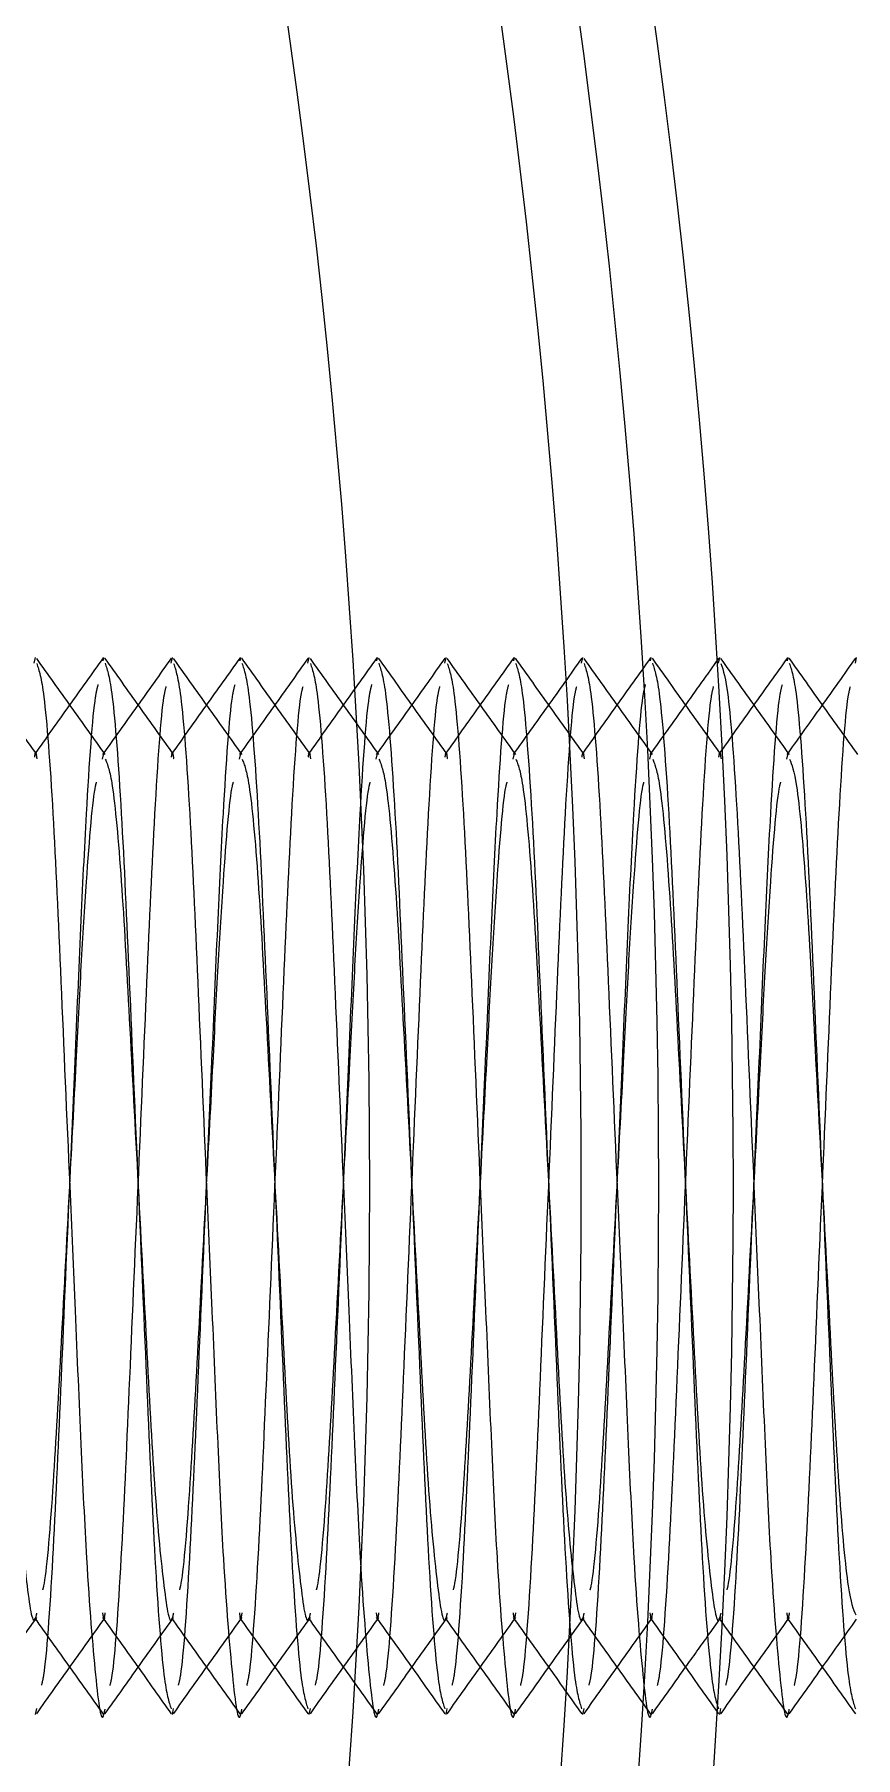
# Model space of a CAD drawing. Header units: metres. Extents: x 0 to 63075, y 0 to 44550.
# Drawn here: x 35808.79 to 35820.79, y 35937.91 to 35963.1 of the extents above; entities that cross this region are included whole.
import ezdxf

# ---------------------------------------------------------------- set-up
doc = ezdxf.new("R2010")
doc.units = ezdxf.units.M
doc.header["$LTSCALE"] = 75
doc.linetypes.add('HIDDEN2', pattern=[4.7625, 3.175, -1.5875])
for name, color, linetype in [('SDM', 7, 'Continuous'), ('SL4', 4, 'Continuous'), ('ST1', 7, 'HIDDEN2')]:
    doc.layers.add(name, color=color, linetype=linetype)

# ---------------------------------------------------------------- blocks, each defined once
blk = doc.blocks.new('A$C6e6623c1')
at = {"layer": 'SL4'}
for p, q in [((337.552, 1631.065), (337.388, 1630.834)), ((337.551, 1630.993), (337.569, 1631.077)), ((339.551, 1630.993), (339.569, 1631.077)), ((337.428, 1616.817), (337.569, 1617.016))]:
    blk.add_line(p, q, dxfattribs=at)
for radius in [125, 123.91, 122.777, 119.686]:
    blk.add_circle((212.763, 1623.35), radius, dxfattribs=at)
for points, knots in [([(338.588, 1629.657), (338.421, 1629.892), (338.087, 1630.36), (337.753, 1630.83), (337.586, 1631.064)], [0, 0, 0, 0, 0.49997, 1, 1, 1, 1]), ([(337.587, 1630.989), (337.621, 1630.887), (337.696, 1630.661), (337.825, 1628.939), (337.938, 1626.39), (338.051, 1623.752), (338.152, 1621.425), (338.232, 1619.536), (338.325, 1617.566), (338.448, 1616.096), (338.533, 1615.429), (338.58, 1615.674), (338.586, 1615.704)], [0, 0, 0, 0, 0.105235, 0.232658, 0.35505, 0.481371, 0.557428, 0.64442, 0.730956, 0.858379, 0.982548, 1, 1, 1, 1]), ([(339.552, 1631.065), (339.385, 1630.831), (339.057, 1630.37), (338.729, 1629.91), (338.569, 1629.685)], [0, 0, 0, 0, 0.5101931, 1, 1, 1, 1]), ([(338.589, 1629.592), (338.622, 1629.509), (338.696, 1629.325), (338.825, 1627.922), (338.938, 1625.835), (339.069, 1623.35), (339.199, 1620.865), (339.312, 1618.776), (339.443, 1617.352), (339.52, 1617.166), (339.556, 1617.079)], [0, 0, 0, 0, 0.106972, 0.238781, 0.365377, 0.496042, 0.626708, 0.753304, 0.885113, 1, 1, 1, 1]), ([(337.556, 1617.035), (337.723, 1616.8), (338.057, 1616.331), (338.391, 1615.862), (338.559, 1615.627)], [0, 0, 0, 0, 0.499965, 1, 1, 1, 1]), ([(338.584, 1615.634), (338.752, 1615.869), (339.08, 1616.329), (339.408, 1616.79), (339.569, 1617.016)], [0, 0, 0, 0, 0.509687, 1, 1, 1, 1])]:
    blk.add_open_spline(points, degree=3, knots=knots, dxfattribs=at)
at = {"layer": 'ST1'}
for p, q in [((327.551, 1630.993), (327.569, 1631.077)), ((328.558, 1631.026), (328.569, 1631.077)), ((329.551, 1630.993), (329.569, 1631.077)), ((330.558, 1631.026), (330.569, 1631.077)), ((331.551, 1630.993), (331.569, 1631.077)), ((332.558, 1631.026), (332.569, 1631.077)), ((333.551, 1630.993), (333.569, 1631.077)), ((334.558, 1631.026), (334.569, 1631.077)), ((335.551, 1630.993), (335.569, 1631.077)), ((336.558, 1631.026), (336.569, 1631.077)), ((338.558, 1631.026), (338.569, 1631.077)), ((328.548, 1629.592), (328.569, 1629.671)), ((330.548, 1629.592), (330.569, 1629.671)), ((332.548, 1629.592), (332.569, 1629.671)), ((334.548, 1629.592), (334.569, 1629.671)), ((336.548, 1629.592), (336.569, 1629.671)), ((338.548, 1629.592), (338.569, 1629.671)), ((338.569, 1629.685), (338.549, 1629.657)), ((337.569, 1617.016), (337.588, 1617.043)), ((327.569, 1615.623), (327.587, 1615.711)), ((329.569, 1615.623), (329.587, 1615.711)), ((331.569, 1615.623), (331.587, 1615.711)), ((333.569, 1615.623), (333.587, 1615.711)), ((335.569, 1615.623), (335.587, 1615.711)), ((337.569, 1615.623), (337.587, 1615.711))]:
    blk.add_line(p, q, dxfattribs=at)
for points, knots in [([(327.588, 1629.657), (327.421, 1629.892), (327.086, 1630.362), (326.752, 1630.831), (326.584, 1631.066)], [0, 0, 0, 0, 0.499937, 1, 1, 1, 1]), ([(328.559, 1631.073), (328.391, 1630.838), (328.057, 1630.369), (327.723, 1629.9), (327.556, 1629.665)], [0, 0, 0, 0, 0.500035, 1, 1, 1, 1]), ([(328.588, 1629.657), (328.421, 1629.892), (328.087, 1630.36), (327.753, 1630.83), (327.586, 1631.064)], [0, 0, 0, 0, 0.49997, 1, 1, 1, 1]), ([(327.587, 1630.989), (327.621, 1630.887), (327.696, 1630.661), (327.825, 1628.939), (327.938, 1626.39), (328.051, 1623.752), (328.152, 1621.425), (328.232, 1619.536), (328.325, 1617.566), (328.448, 1616.096), (328.533, 1615.429), (328.58, 1615.674), (328.586, 1615.704)], [0, 0, 0, 0, 0.105235, 0.232658, 0.35505, 0.481371, 0.557428, 0.64442, 0.730956, 0.858379, 0.982548, 1, 1, 1, 1]), ([(329.552, 1631.065), (329.385, 1630.831), (329.051, 1630.361), (328.716, 1629.892), (328.549, 1629.657)], [0, 0, 0, 0, 0.50006, 1, 1, 1, 1]), ([(329.588, 1629.657), (329.421, 1629.892), (329.086, 1630.362), (328.752, 1630.831), (328.584, 1631.066)], [0, 0, 0, 0, 0.499937, 1, 1, 1, 1]), ([(328.586, 1630.996), (328.62, 1630.893), (328.695, 1630.666), (328.825, 1628.94), (328.938, 1626.388), (329.069, 1623.35), (329.199, 1620.312), (329.312, 1617.761), (329.442, 1616.036), (329.517, 1615.81), (329.551, 1615.707)], [0, 0, 0, 0, 0.110571, 0.242596, 0.369408, 0.50029, 0.631172, 0.757984, 0.890008, 1, 1, 1, 1]), ([(330.559, 1631.073), (330.391, 1630.838), (330.057, 1630.369), (329.723, 1629.9), (329.556, 1629.665)], [0, 0, 0, 0, 0.500035, 1, 1, 1, 1]), ([(330.588, 1629.657), (330.421, 1629.892), (330.087, 1630.36), (329.753, 1630.83), (329.586, 1631.064)], [0, 0, 0, 0, 0.49997, 1, 1, 1, 1]), ([(329.587, 1630.989), (329.621, 1630.887), (329.696, 1630.661), (329.825, 1628.939), (329.938, 1626.39), (330.051, 1623.752), (330.152, 1621.425), (330.232, 1619.536), (330.325, 1617.566), (330.448, 1616.096), (330.533, 1615.429), (330.58, 1615.674), (330.586, 1615.704)], [0, 0, 0, 0, 0.105235, 0.232658, 0.35505, 0.481371, 0.557428, 0.64442, 0.730956, 0.858379, 0.982548, 1, 1, 1, 1]), ([(331.552, 1631.065), (331.385, 1630.831), (331.051, 1630.361), (330.716, 1629.892), (330.549, 1629.657)], [0, 0, 0, 0, 0.50006, 1, 1, 1, 1]), ([(331.588, 1629.657), (331.421, 1629.892), (331.086, 1630.362), (330.752, 1630.831), (330.584, 1631.066)], [0, 0, 0, 0, 0.499937, 1, 1, 1, 1]), ([(330.586, 1630.996), (330.62, 1630.893), (330.695, 1630.666), (330.825, 1628.94), (330.938, 1626.388), (331.069, 1623.35), (331.199, 1620.312), (331.312, 1617.761), (331.442, 1616.036), (331.517, 1615.81), (331.551, 1615.707)], [0, 0, 0, 0, 0.110571, 0.242596, 0.369408, 0.50029, 0.631172, 0.757984, 0.890008, 1, 1, 1, 1]), ([(332.559, 1631.073), (332.391, 1630.838), (332.057, 1630.369), (331.723, 1629.9), (331.556, 1629.665)], [0, 0, 0, 0, 0.500035, 1, 1, 1, 1]), ([(332.588, 1629.657), (332.421, 1629.892), (332.087, 1630.36), (331.753, 1630.83), (331.586, 1631.064)], [0, 0, 0, 0, 0.49997, 1, 1, 1, 1]), ([(331.587, 1630.989), (331.621, 1630.887), (331.696, 1630.661), (331.825, 1628.939), (331.938, 1626.39), (332.051, 1623.752), (332.152, 1621.425), (332.232, 1619.536), (332.325, 1617.566), (332.448, 1616.096), (332.533, 1615.429), (332.58, 1615.674), (332.586, 1615.704)], [0, 0, 0, 0, 0.1052351, 0.2326582, 0.3550505, 0.4813706, 0.5574277, 0.6444204, 0.7309556, 0.8583788, 0.9825482, 1, 1, 1, 1]), ([(333.552, 1631.065), (333.385, 1630.831), (333.051, 1630.361), (332.716, 1629.892), (332.549, 1629.657)], [0, 0, 0, 0, 0.5000596, 1, 1, 1, 1]), ([(333.588, 1629.657), (333.421, 1629.892), (333.086, 1630.362), (332.752, 1630.831), (332.584, 1631.066)], [0, 0, 0, 0, 0.499937, 1, 1, 1, 1]), ([(332.586, 1630.996), (332.62, 1630.893), (332.695, 1630.666), (332.825, 1628.94), (332.938, 1626.388), (333.069, 1623.35), (333.199, 1620.312), (333.312, 1617.761), (333.442, 1616.036), (333.517, 1615.81), (333.551, 1615.707)], [0, 0, 0, 0, 0.110571, 0.242596, 0.369408, 0.50029, 0.631172, 0.757984, 0.890008, 1, 1, 1, 1]), ([(334.559, 1631.073), (334.391, 1630.838), (334.057, 1630.369), (333.723, 1629.9), (333.556, 1629.665)], [0, 0, 0, 0, 0.500035, 1, 1, 1, 1]), ([(334.588, 1629.657), (334.421, 1629.892), (334.087, 1630.36), (333.753, 1630.83), (333.586, 1631.064)], [0, 0, 0, 0, 0.49997, 1, 1, 1, 1]), ([(333.587, 1630.989), (333.621, 1630.887), (333.696, 1630.661), (333.825, 1628.939), (333.938, 1626.39), (334.051, 1623.752), (334.152, 1621.425), (334.232, 1619.536), (334.325, 1617.566), (334.448, 1616.096), (334.533, 1615.429), (334.58, 1615.674), (334.586, 1615.704)], [0, 0, 0, 0, 0.105235, 0.232658, 0.35505, 0.481371, 0.557428, 0.64442, 0.730956, 0.858379, 0.982548, 1, 1, 1, 1]), ([(335.552, 1631.065), (335.385, 1630.831), (335.051, 1630.361), (334.716, 1629.892), (334.549, 1629.657)], [0, 0, 0, 0, 0.50006, 1, 1, 1, 1]), ([(335.588, 1629.657), (335.421, 1629.892), (335.086, 1630.362), (334.752, 1630.831), (334.584, 1631.066)], [0, 0, 0, 0, 0.4999369, 1, 1, 1, 1]), ([(334.586, 1630.996), (334.62, 1630.893), (334.695, 1630.666), (334.825, 1628.94), (334.938, 1626.388), (335.069, 1623.35), (335.199, 1620.312), (335.312, 1617.761), (335.442, 1616.036), (335.517, 1615.81), (335.551, 1615.707)], [0, 0, 0, 0, 0.110571, 0.242596, 0.369408, 0.50029, 0.631172, 0.757984, 0.890008, 1, 1, 1, 1]), ([(336.559, 1631.073), (336.391, 1630.838), (336.057, 1630.369), (335.723, 1629.9), (335.556, 1629.665)], [0, 0, 0, 0, 0.500035, 1, 1, 1, 1]), ([(336.588, 1629.657), (336.421, 1629.892), (336.087, 1630.36), (335.753, 1630.83), (335.586, 1631.064)], [0, 0, 0, 0, 0.49997, 1, 1, 1, 1]), ([(335.587, 1630.989), (335.621, 1630.887), (335.696, 1630.661), (335.825, 1628.939), (335.938, 1626.39), (336.051, 1623.752), (336.152, 1621.425), (336.232, 1619.536), (336.325, 1617.566), (336.448, 1616.096), (336.533, 1615.429), (336.58, 1615.674), (336.586, 1615.704)], [0, 0, 0, 0, 0.105235, 0.232658, 0.35505, 0.481371, 0.557428, 0.64442, 0.730956, 0.858379, 0.982548, 1, 1, 1, 1]), ([(337.588, 1629.657), (337.421, 1629.892), (337.086, 1630.362), (336.752, 1630.831), (336.584, 1631.066)], [0, 0, 0, 0, 0.499937, 1, 1, 1, 1]), ([(336.586, 1630.996), (336.62, 1630.893), (336.695, 1630.666), (336.825, 1628.94), (336.938, 1626.388), (337.069, 1623.35), (337.199, 1620.312), (337.312, 1617.761), (337.442, 1616.036), (337.517, 1615.81), (337.551, 1615.707)], [0, 0, 0, 0, 0.110571, 0.242596, 0.369408, 0.50029, 0.631172, 0.757984, 0.890008, 1, 1, 1, 1]), ([(338.559, 1631.073), (338.391, 1630.838), (338.057, 1630.369), (337.723, 1629.9), (337.556, 1629.665)], [0, 0, 0, 0, 0.500035, 1, 1, 1, 1]), ([(339.588, 1629.657), (339.421, 1629.892), (339.086, 1630.362), (338.752, 1630.831), (338.584, 1631.066)], [0, 0, 0, 0, 0.499937, 1, 1, 1, 1]), ([(338.586, 1630.996), (338.62, 1630.893), (338.695, 1630.666), (338.825, 1628.94), (338.938, 1626.388), (339.069, 1623.35), (339.199, 1620.312), (339.312, 1617.761), (339.442, 1616.036), (339.517, 1615.81), (339.551, 1615.707)], [0, 0, 0, 0, 0.110571, 0.242596, 0.369408, 0.50029, 0.631172, 0.757984, 0.890008, 1, 1, 1, 1]), ([(327.659, 1616.054), (327.67, 1616.095), (327.722, 1616.3), (327.826, 1617.797), (327.938, 1620.3), (328.051, 1622.951), (328.152, 1625.272), (328.232, 1627.174), (328.325, 1629.086), (328.418, 1630.428), (328.473, 1630.634), (328.485, 1630.683)], [0, 0, 0, 0, 0.038658, 0.193158, 0.341558, 0.49472, 0.586939, 0.692417, 0.79734, 0.95184, 1, 1, 1, 1]), ([(328.658, 1616.047), (328.669, 1616.089), (328.721, 1616.295), (328.826, 1617.795), (328.938, 1620.303), (329.069, 1623.35), (329.199, 1626.397), (329.311, 1628.904), (329.416, 1630.403), (329.468, 1630.609), (329.479, 1630.651)], [0, 0, 0, 0, 0.040767, 0.196457, 0.346, 0.500342, 0.654684, 0.804227, 0.959916, 1, 1, 1, 1]), ([(329.659, 1616.054), (329.67, 1616.095), (329.722, 1616.3), (329.826, 1617.797), (329.938, 1620.3), (330.051, 1622.951), (330.152, 1625.272), (330.232, 1627.174), (330.325, 1629.086), (330.418, 1630.428), (330.473, 1630.634), (330.485, 1630.683)], [0, 0, 0, 0, 0.038658, 0.193158, 0.341558, 0.49472, 0.586939, 0.692417, 0.79734, 0.95184, 1, 1, 1, 1]), ([(330.658, 1616.047), (330.669, 1616.089), (330.721, 1616.295), (330.826, 1617.795), (330.938, 1620.303), (331.069, 1623.35), (331.199, 1626.397), (331.311, 1628.904), (331.416, 1630.403), (331.468, 1630.609), (331.479, 1630.651)], [0, 0, 0, 0, 0.040767, 0.196457, 0.346, 0.500342, 0.654684, 0.804227, 0.959916, 1, 1, 1, 1]), ([(331.659, 1616.054), (331.67, 1616.095), (331.722, 1616.3), (331.826, 1617.797), (331.938, 1620.3), (332.051, 1622.951), (332.152, 1625.272), (332.232, 1627.174), (332.325, 1629.086), (332.418, 1630.428), (332.473, 1630.634), (332.485, 1630.683)], [0, 0, 0, 0, 0.038658, 0.193158, 0.341558, 0.49472, 0.586939, 0.692417, 0.79734, 0.95184, 1, 1, 1, 1]), ([(332.658, 1616.047), (332.669, 1616.089), (332.721, 1616.295), (332.826, 1617.795), (332.938, 1620.303), (333.069, 1623.35), (333.199, 1626.397), (333.311, 1628.904), (333.416, 1630.403), (333.468, 1630.609), (333.479, 1630.651)], [0, 0, 0, 0, 0.040767, 0.196457, 0.346, 0.500342, 0.654684, 0.804227, 0.959916, 1, 1, 1, 1]), ([(333.659, 1616.054), (333.67, 1616.095), (333.722, 1616.3), (333.826, 1617.797), (333.938, 1620.3), (334.051, 1622.951), (334.152, 1625.272), (334.232, 1627.174), (334.325, 1629.086), (334.418, 1630.428), (334.473, 1630.634), (334.485, 1630.683)], [0, 0, 0, 0, 0.038658, 0.193158, 0.341558, 0.49472, 0.586939, 0.692417, 0.79734, 0.95184, 1, 1, 1, 1]), ([(334.658, 1616.047), (334.669, 1616.089), (334.721, 1616.295), (334.826, 1617.795), (334.938, 1620.303), (335.069, 1623.35), (335.199, 1626.397), (335.311, 1628.904), (335.416, 1630.403), (335.468, 1630.609), (335.479, 1630.651)], [0, 0, 0, 0, 0.0407674, 0.196457, 0.3459999, 0.5003418, 0.6546838, 0.8042266, 0.9599163, 1, 1, 1, 1]), ([(335.659, 1616.054), (335.67, 1616.095), (335.722, 1616.3), (335.826, 1617.797), (335.938, 1620.3), (336.051, 1622.951), (336.152, 1625.272), (336.232, 1627.174), (336.325, 1629.086), (336.418, 1630.428), (336.473, 1630.634), (336.485, 1630.683)], [0, 0, 0, 0, 0.038658, 0.193158, 0.341558, 0.49472, 0.586939, 0.692417, 0.79734, 0.95184, 1, 1, 1, 1]), ([(337.388, 1630.834), (337.275, 1630.676), (336.996, 1630.284), (336.716, 1629.892), (336.549, 1629.657)], [0, 0, 0, 0, 0.401854, 1, 1, 1, 1]), ([(336.658, 1616.047), (336.669, 1616.089), (336.721, 1616.295), (336.826, 1617.795), (336.938, 1620.303), (337.069, 1623.35), (337.199, 1626.397), (337.311, 1628.904), (337.416, 1630.403), (337.468, 1630.609), (337.479, 1630.651)], [0, 0, 0, 0, 0.040767, 0.196457, 0.346, 0.500342, 0.654684, 0.804227, 0.959916, 1, 1, 1, 1]), ([(337.659, 1616.054), (337.67, 1616.095), (337.722, 1616.3), (337.826, 1617.797), (337.938, 1620.3), (338.051, 1622.951), (338.152, 1625.272), (338.232, 1627.174), (338.325, 1629.086), (338.418, 1630.428), (338.473, 1630.634), (338.485, 1630.683)], [0, 0, 0, 0, 0.038658, 0.193158, 0.341558, 0.49472, 0.586939, 0.692417, 0.79734, 0.95184, 1, 1, 1, 1]), ([(338.658, 1616.047), (338.669, 1616.089), (338.721, 1616.295), (338.826, 1617.795), (338.938, 1620.303), (339.069, 1623.35), (339.199, 1626.397), (339.311, 1628.904), (339.416, 1630.403), (339.468, 1630.609), (339.479, 1630.651)], [0, 0, 0, 0, 0.040767, 0.196457, 0.346, 0.500342, 0.654684, 0.804227, 0.959916, 1, 1, 1, 1]), ([(326.589, 1629.592), (326.622, 1629.509), (326.696, 1629.325), (326.825, 1627.922), (326.938, 1625.836), (327.069, 1623.348), (327.199, 1620.873), (327.312, 1618.747), (327.448, 1617.413), (327.534, 1616.87), (327.582, 1617.077), (327.589, 1617.107)], [0, 0, 0, 0, 0.103385, 0.230773, 0.353124, 0.479408, 0.605692, 0.728043, 0.855432, 0.979562, 1, 1, 1, 1]), ([(327.556, 1629.621), (327.56, 1629.645), (327.571, 1629.704), (327.582, 1629.635), (327.589, 1629.593)], [0, 0, 0, 0, 0.390533, 1, 1, 1, 1]), ([(328.589, 1629.592), (328.622, 1629.509), (328.696, 1629.325), (328.825, 1627.922), (328.938, 1625.836), (329.069, 1623.348), (329.199, 1620.873), (329.312, 1618.747), (329.448, 1617.413), (329.534, 1616.87), (329.582, 1617.077), (329.589, 1617.107)], [0, 0, 0, 0, 0.103385, 0.230773, 0.353124, 0.479408, 0.605692, 0.728043, 0.855432, 0.979562, 1, 1, 1, 1]), ([(329.556, 1629.621), (329.56, 1629.645), (329.571, 1629.704), (329.582, 1629.635), (329.589, 1629.593)], [0, 0, 0, 0, 0.390533, 1, 1, 1, 1]), ([(330.589, 1629.592), (330.622, 1629.509), (330.696, 1629.325), (330.825, 1627.922), (330.938, 1625.836), (331.069, 1623.348), (331.199, 1620.873), (331.312, 1618.747), (331.448, 1617.413), (331.534, 1616.87), (331.582, 1617.077), (331.589, 1617.107)], [0, 0, 0, 0, 0.103385, 0.230773, 0.353124, 0.479408, 0.605692, 0.728043, 0.855432, 0.979562, 1, 1, 1, 1]), ([(331.556, 1629.621), (331.56, 1629.645), (331.571, 1629.704), (331.582, 1629.635), (331.589, 1629.593)], [0, 0, 0, 0, 0.390533, 1, 1, 1, 1]), ([(332.589, 1629.592), (332.622, 1629.509), (332.696, 1629.325), (332.825, 1627.922), (332.938, 1625.836), (333.069, 1623.348), (333.199, 1620.873), (333.312, 1618.747), (333.448, 1617.413), (333.534, 1616.87), (333.582, 1617.077), (333.589, 1617.107)], [0, 0, 0, 0, 0.103385, 0.230773, 0.353124, 0.479408, 0.605692, 0.728043, 0.855432, 0.979562, 1, 1, 1, 1]), ([(333.556, 1629.621), (333.56, 1629.645), (333.571, 1629.704), (333.582, 1629.635), (333.589, 1629.593)], [0, 0, 0, 0, 0.390533, 1, 1, 1, 1]), ([(334.589, 1629.592), (334.622, 1629.509), (334.696, 1629.325), (334.825, 1627.922), (334.938, 1625.836), (335.069, 1623.348), (335.199, 1620.873), (335.312, 1618.747), (335.448, 1617.413), (335.534, 1616.87), (335.582, 1617.077), (335.589, 1617.107)], [0, 0, 0, 0, 0.103385, 0.230773, 0.353124, 0.479408, 0.605692, 0.728043, 0.855432, 0.979562, 1, 1, 1, 1]), ([(335.556, 1629.621), (335.56, 1629.645), (335.571, 1629.704), (335.582, 1629.635), (335.589, 1629.593)], [0, 0, 0, 0, 0.390533, 1, 1, 1, 1]), ([(336.589, 1629.592), (336.622, 1629.509), (336.696, 1629.325), (336.825, 1627.922), (336.938, 1625.836), (337.069, 1623.348), (337.199, 1620.873), (337.312, 1618.747), (337.448, 1617.413), (337.534, 1616.87), (337.582, 1617.077), (337.589, 1617.107)], [0, 0, 0, 0, 0.103385, 0.230773, 0.353124, 0.479408, 0.605692, 0.728043, 0.855432, 0.979562, 1, 1, 1, 1]), ([(337.556, 1629.621), (337.56, 1629.645), (337.571, 1629.704), (337.582, 1629.635), (337.589, 1629.593)], [0, 0, 0, 0, 0.390533, 1, 1, 1, 1]), ([(327.676, 1617.446), (327.681, 1617.463), (327.727, 1617.628), (327.826, 1618.819), (327.938, 1620.852), (328.057, 1623.13), (328.161, 1625.081), (328.238, 1626.611), (328.328, 1628.063), (328.41, 1629.072), (328.456, 1629.236), (328.461, 1629.253)], [0, 0, 0, 0, 0.019148, 0.181961, 0.338335, 0.499736, 0.617516, 0.717853, 0.818619, 0.981432, 1, 1, 1, 1]), ([(329.676, 1617.446), (329.681, 1617.463), (329.727, 1617.628), (329.826, 1618.819), (329.938, 1620.852), (330.057, 1623.13), (330.161, 1625.081), (330.238, 1626.611), (330.328, 1628.063), (330.41, 1629.072), (330.456, 1629.236), (330.461, 1629.253)], [0, 0, 0, 0, 0.019148, 0.181961, 0.338335, 0.499736, 0.617516, 0.717853, 0.818619, 0.981432, 1, 1, 1, 1]), ([(331.676, 1617.446), (331.681, 1617.463), (331.727, 1617.628), (331.826, 1618.819), (331.938, 1620.852), (332.057, 1623.13), (332.161, 1625.081), (332.238, 1626.611), (332.328, 1628.063), (332.41, 1629.072), (332.456, 1629.236), (332.461, 1629.253)], [0, 0, 0, 0, 0.019148, 0.181961, 0.338335, 0.499736, 0.617516, 0.717853, 0.818619, 0.981432, 1, 1, 1, 1]), ([(333.676, 1617.446), (333.681, 1617.463), (333.727, 1617.628), (333.826, 1618.819), (333.938, 1620.852), (334.057, 1623.13), (334.161, 1625.081), (334.238, 1626.611), (334.328, 1628.063), (334.41, 1629.072), (334.456, 1629.236), (334.461, 1629.253)], [0, 0, 0, 0, 0.019148, 0.181961, 0.338335, 0.499736, 0.617516, 0.717853, 0.818619, 0.981432, 1, 1, 1, 1]), ([(335.676, 1617.446), (335.681, 1617.463), (335.727, 1617.628), (335.826, 1618.819), (335.938, 1620.852), (336.057, 1623.13), (336.161, 1625.081), (336.238, 1626.611), (336.328, 1628.063), (336.41, 1629.072), (336.456, 1629.236), (336.461, 1629.253)], [0, 0, 0, 0, 0.019148, 0.181961, 0.338335, 0.499736, 0.617516, 0.717853, 0.818619, 0.981432, 1, 1, 1, 1]), ([(337.676, 1617.446), (337.681, 1617.463), (337.727, 1617.628), (337.826, 1618.819), (337.938, 1620.852), (338.057, 1623.13), (338.161, 1625.081), (338.238, 1626.611), (338.328, 1628.063), (338.41, 1629.072), (338.456, 1629.236), (338.461, 1629.253)], [0, 0, 0, 0, 0.019148, 0.181961, 0.338335, 0.499736, 0.617516, 0.717853, 0.818619, 0.981432, 1, 1, 1, 1]), ([(326.584, 1615.634), (326.752, 1615.869), (327.086, 1616.338), (327.421, 1616.808), (327.588, 1617.043)], [0, 0, 0, 0, 0.5000631, 1, 1, 1, 1]), ([(327.556, 1617.035), (327.723, 1616.8), (328.057, 1616.331), (328.391, 1615.862), (328.559, 1615.627)], [0, 0, 0, 0, 0.499965, 1, 1, 1, 1]), ([(327.586, 1615.636), (327.753, 1615.87), (328.087, 1616.34), (328.421, 1616.808), (328.588, 1617.043)], [0, 0, 0, 0, 0.50003, 1, 1, 1, 1]), ([(328.548, 1617.108), (328.555, 1617.068), (328.569, 1616.989), (328.582, 1617.068), (328.589, 1617.108)], [0, 0, 0, 0, 0.50176, 1, 1, 1, 1]), ([(328.549, 1617.043), (328.716, 1616.808), (329.051, 1616.339), (329.385, 1615.869), (329.552, 1615.635)], [0, 0, 0, 0, 0.49994, 1, 1, 1, 1]), ([(328.584, 1615.634), (328.752, 1615.869), (329.086, 1616.338), (329.421, 1616.808), (329.588, 1617.043)], [0, 0, 0, 0, 0.500063, 1, 1, 1, 1]), ([(329.556, 1617.035), (329.723, 1616.8), (330.057, 1616.331), (330.391, 1615.862), (330.559, 1615.627)], [0, 0, 0, 0, 0.4999648, 1, 1, 1, 1]), ([(329.586, 1615.636), (329.753, 1615.87), (330.087, 1616.34), (330.421, 1616.808), (330.588, 1617.043)], [0, 0, 0, 0, 0.50003, 1, 1, 1, 1]), ([(330.548, 1617.108), (330.555, 1617.068), (330.569, 1616.989), (330.582, 1617.068), (330.589, 1617.108)], [0, 0, 0, 0, 0.50176, 1, 1, 1, 1]), ([(330.549, 1617.043), (330.716, 1616.808), (331.051, 1616.339), (331.385, 1615.869), (331.552, 1615.635)], [0, 0, 0, 0, 0.49994, 1, 1, 1, 1]), ([(330.584, 1615.634), (330.752, 1615.869), (331.086, 1616.338), (331.421, 1616.808), (331.588, 1617.043)], [0, 0, 0, 0, 0.500063, 1, 1, 1, 1]), ([(331.556, 1617.035), (331.723, 1616.8), (332.057, 1616.331), (332.391, 1615.862), (332.559, 1615.627)], [0, 0, 0, 0, 0.499965, 1, 1, 1, 1]), ([(331.586, 1615.636), (331.753, 1615.87), (332.087, 1616.34), (332.421, 1616.808), (332.588, 1617.043)], [0, 0, 0, 0, 0.50003, 1, 1, 1, 1]), ([(332.548, 1617.108), (332.555, 1617.068), (332.569, 1616.989), (332.582, 1617.068), (332.589, 1617.108)], [0, 0, 0, 0, 0.50176, 1, 1, 1, 1]), ([(332.549, 1617.043), (332.716, 1616.808), (333.051, 1616.339), (333.385, 1615.869), (333.552, 1615.635)], [0, 0, 0, 0, 0.4999404, 1, 1, 1, 1]), ([(332.584, 1615.634), (332.752, 1615.869), (333.086, 1616.338), (333.421, 1616.808), (333.588, 1617.043)], [0, 0, 0, 0, 0.500063, 1, 1, 1, 1]), ([(333.556, 1617.035), (333.723, 1616.8), (334.057, 1616.331), (334.391, 1615.862), (334.559, 1615.627)], [0, 0, 0, 0, 0.499965, 1, 1, 1, 1]), ([(333.586, 1615.636), (333.753, 1615.87), (334.087, 1616.34), (334.421, 1616.808), (334.588, 1617.043)], [0, 0, 0, 0, 0.50003, 1, 1, 1, 1]), ([(334.548, 1617.108), (334.555, 1617.068), (334.569, 1616.989), (334.582, 1617.068), (334.589, 1617.108)], [0, 0, 0, 0, 0.50176, 1, 1, 1, 1]), ([(334.549, 1617.043), (334.716, 1616.808), (335.051, 1616.339), (335.385, 1615.869), (335.552, 1615.635)], [0, 0, 0, 0, 0.49994, 1, 1, 1, 1]), ([(334.584, 1615.634), (334.752, 1615.869), (335.086, 1616.338), (335.421, 1616.808), (335.588, 1617.043)], [0, 0, 0, 0, 0.5000631, 1, 1, 1, 1]), ([(335.556, 1617.035), (335.723, 1616.8), (336.057, 1616.331), (336.391, 1615.862), (336.559, 1615.627)], [0, 0, 0, 0, 0.499965, 1, 1, 1, 1]), ([(335.586, 1615.636), (335.753, 1615.87), (336.087, 1616.34), (336.421, 1616.808), (336.588, 1617.043)], [0, 0, 0, 0, 0.50003, 1, 1, 1, 1]), ([(336.548, 1617.108), (336.555, 1617.068), (336.569, 1616.989), (336.582, 1617.068), (336.589, 1617.108)], [0, 0, 0, 0, 0.50176, 1, 1, 1, 1]), ([(336.549, 1617.043), (336.716, 1616.808), (337.051, 1616.339), (337.385, 1615.869), (337.552, 1615.635)], [0, 0, 0, 0, 0.49994, 1, 1, 1, 1]), ([(337.586, 1615.636), (337.753, 1615.87), (338.087, 1616.34), (338.421, 1616.808), (338.588, 1617.043)], [0, 0, 0, 0, 0.50003, 1, 1, 1, 1]), ([(338.548, 1617.108), (338.555, 1617.068), (338.569, 1616.989), (338.582, 1617.068), (338.589, 1617.108)], [0, 0, 0, 0, 0.50176, 1, 1, 1, 1]), ([(338.549, 1617.043), (338.716, 1616.808), (339.051, 1616.339), (339.385, 1615.869), (339.552, 1615.635)], [0, 0, 0, 0, 0.4999404, 1, 1, 1, 1]), ([(336.584, 1615.634), (336.752, 1615.869), (337.033, 1616.263), (337.314, 1616.658), (337.428, 1616.817)], [0, 0, 0, 0, 0.595251, 1, 1, 1, 1])]:
    blk.add_open_spline(points, degree=3, knots=knots, dxfattribs=at)

msp = doc.modelspace()

# ---------------------------------------------------------------- block references
at = {"layer": 'SDM'}
msp.add_blockref('A$C6e6623c1', (35481.239, 34322.916), dxfattribs=at)

doc.saveas('drawing.dxf')
